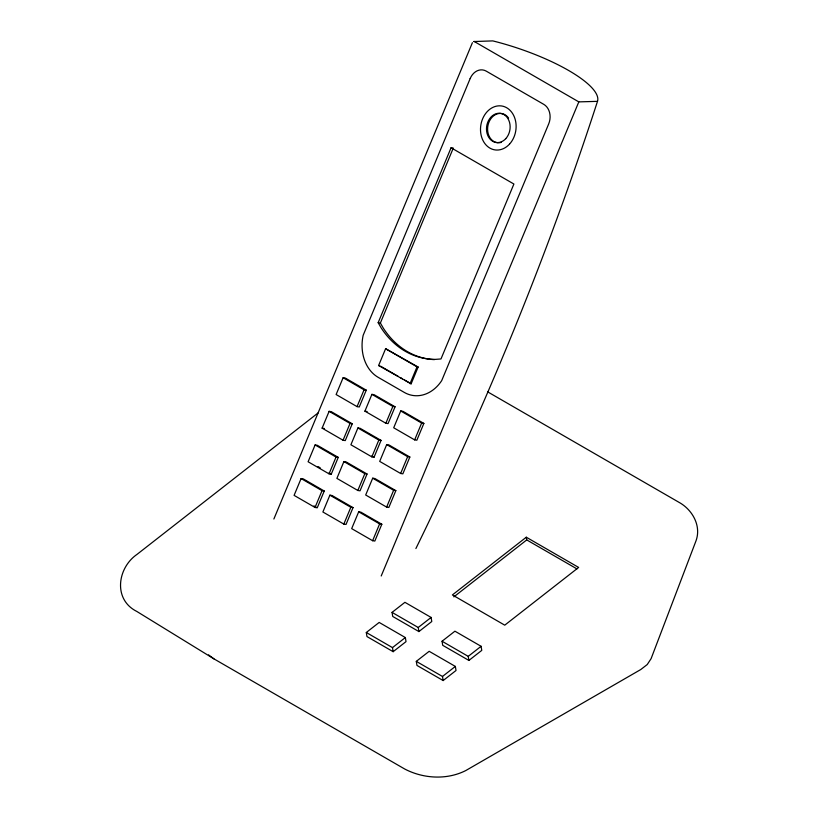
<?xml version="1.0" encoding="UTF-8"?>
<svg xmlns="http://www.w3.org/2000/svg" width="818" height="818" viewBox="0 0 818 818"><rect width="100%" height="100%" fill="white"/><g stroke="black" fill="none" stroke-linecap="round" stroke-linejoin="round"><path stroke-width="1.23" d="M273.877 519.001L472.405 42.7M301.096 478.561L294.091 495.371L315.032 507.457L317.241 507.804L324.245 491.004L303.304 478.908L301.096 478.561L322.036 490.657L324.245 491.004M315.104 444.951L308.1 461.761L329.041 473.847L331.249 474.195L338.253 457.385L317.312 445.299L315.104 444.951L336.045 457.047L338.253 457.385M322.108 428.151L329.112 411.342L331.321 411.689L352.261 423.775L345.257 440.585L343.049 440.237L322.108 428.151L324.317 428.489M343.12 377.732L336.116 394.532L357.057 406.628L359.266 406.975L366.27 390.166L345.329 378.08L343.12 377.732L364.061 389.818L366.27 390.166M451.076 147.761L513.898 184.03L440.984 358.959L435.616 359.358A92.577 73.753 -81.2 0 1 381.178 327.926L378.161 322.691L451.076 147.761L453.284 148.099L380.37 323.028L383.386 328.274A92.577 73.753 -81.2 0 0 434.43 359.634M315.032 507.457L322.036 490.657M329.041 473.847L336.045 457.047M343.049 440.237L350.053 423.438L352.261 423.775M357.057 406.628L364.061 389.818M378.611 365.523L385.615 348.713L418.141 367.026L411.127 383.826L378.611 365.523L379.716 365.697M329.889 495.187L322.885 511.996L343.826 524.082L346.034 524.43L353.039 507.62L332.098 495.534L329.889 495.187L350.83 507.283L353.039 507.62M343.897 461.577L336.893 478.387L357.834 490.473L360.043 490.82L367.047 474.011L346.106 461.925L343.897 461.577L364.838 473.663L367.047 474.011M357.906 427.967L350.902 444.767L371.842 456.863L374.051 457.211L381.055 440.401L360.114 428.315L357.906 427.967L378.846 440.053L381.055 440.401M364.91 411.157L371.914 394.358L374.123 394.705L395.063 406.791L388.059 423.601L385.851 423.254L364.91 411.157L367.118 411.505M343.826 524.082L350.83 507.283M357.834 490.473L364.838 473.663M371.842 456.863L378.846 440.053M385.851 423.254L392.855 406.444L395.063 406.791M410.033 383.662L417.037 366.853L418.141 367.026M358.683 511.812L351.679 528.622L372.619 540.708L374.828 541.056L381.832 524.246L360.891 512.16L358.683 511.812L379.624 523.898L381.832 524.246M372.691 478.203L365.687 495.002L386.628 507.099L388.836 507.446L395.84 490.636L374.9 478.55L372.691 478.203L393.632 490.289L395.84 490.636M386.699 444.593L379.695 461.393L400.636 473.489L402.845 473.837L409.849 457.027L388.908 444.941L386.699 444.593L407.64 456.679L409.849 457.027M400.708 410.984L393.703 427.783L414.644 439.879L416.853 440.217L423.857 423.417L402.916 411.321L400.708 410.984L421.648 423.07L423.857 423.417M372.619 540.708L379.624 523.898M386.628 507.099L393.632 490.289M400.636 473.489L407.64 456.679M414.644 439.879L421.648 423.07M381.208 575.984L578.817 101.882L597.498 101.35A92.168 25.194 18.4 0 0 596.128 93.467A93.078 25.45 18.4 0 0 517.6 48.129A92.168 25.194 18.4 0 0 492.794 40.9L473.612 41.544M318.171 412.875L136.974 554.42C117.547 567.753 112.782 599.389 136.77 611.424L213.958 658.879L404.787 769.053C423.376 778.736 446.843 780.137 465.759 770.566L640.77 669.533L647.232 664.543L651.097 658.654L696.026 540.79C701.527 525.616 692.222 509.502 678.838 502.232L487.661 391.853M366.3 632.498L379.174 622.437L405.35 637.559L406.025 641.629L393.151 651.68L366.975 636.568L366.3 632.498L392.476 647.611L393.151 651.68M392.047 612.385L404.92 602.324L431.096 617.437L431.781 621.516L418.908 631.568L392.722 616.455L392.047 612.385L418.223 627.498L418.908 631.568M526.291 537.211L452.395 594.931L504.747 625.167L578.643 567.436L526.291 537.211L526.741 539.921L576.915 568.888M453.847 596.874L526.741 539.921M392.476 647.611L405.35 637.559M418.223 627.498L431.096 617.437M416.29 661.363L429.174 651.312L455.35 666.425L456.025 670.494L443.151 680.545L416.976 665.433L416.29 661.363L442.477 676.476L443.151 680.545M442.047 641.251L454.92 631.189L481.096 646.302L481.771 650.382L468.898 660.433L442.722 645.32L442.047 641.251L468.223 656.363L468.898 660.433M442.477 676.476L455.35 666.425M468.223 656.363L481.096 646.302M378.161 322.691L380.37 323.028M474.113 41.421L578.817 101.882M385.615 348.713L417.037 366.853M380.799 366.321L398.131 376.331M400.299 377.579L402.466 378.826M404.634 380.084L411.127 383.826M371.914 394.358L392.855 406.444M329.112 411.342L350.053 423.438M371.853 455.933L374.051 457.211M318.018 466.557L320.227 467.835M329.041 472.927L331.249 474.195M313.928 505.892L316.137 507.17M208.529 654.881L213.958 658.879M597.498 101.35A2092.107 1207.879 -60 0 1 415.892 548.541M501.27 142.404A14.744 11.749 -81.2 0 1 488.234 133.835A14.744 11.749 -81.2 0 1 493.673 115.788A14.744 11.749 -81.2 0 1 508.591 118.089M470.176 78.538L363.161 335.308A37.945 30.225 -81.2 0 0 378.131 377.313L404.307 392.425A37.945 30.225 -81.2 0 0 441.689 380.646L548.704 123.886A14.806 11.8 -81.2 0 0 543.837 104.397L486.25 71.146A14.806 11.8 -81.2 0 0 470.176 78.538M505.759 138.661A14.744 11.749 -81.2 0 0 502.538 113.886A14.744 11.749 -81.2 0 0 486.628 131.228A14.744 11.749 -81.2 0 0 505.759 138.661M509.532 144.101A22.209 17.689 -81.2 0 0 504.675 106.78A22.209 17.689 -81.2 0 0 480.718 132.905A22.209 17.689 -81.2 0 0 509.532 144.101"/></g></svg>
